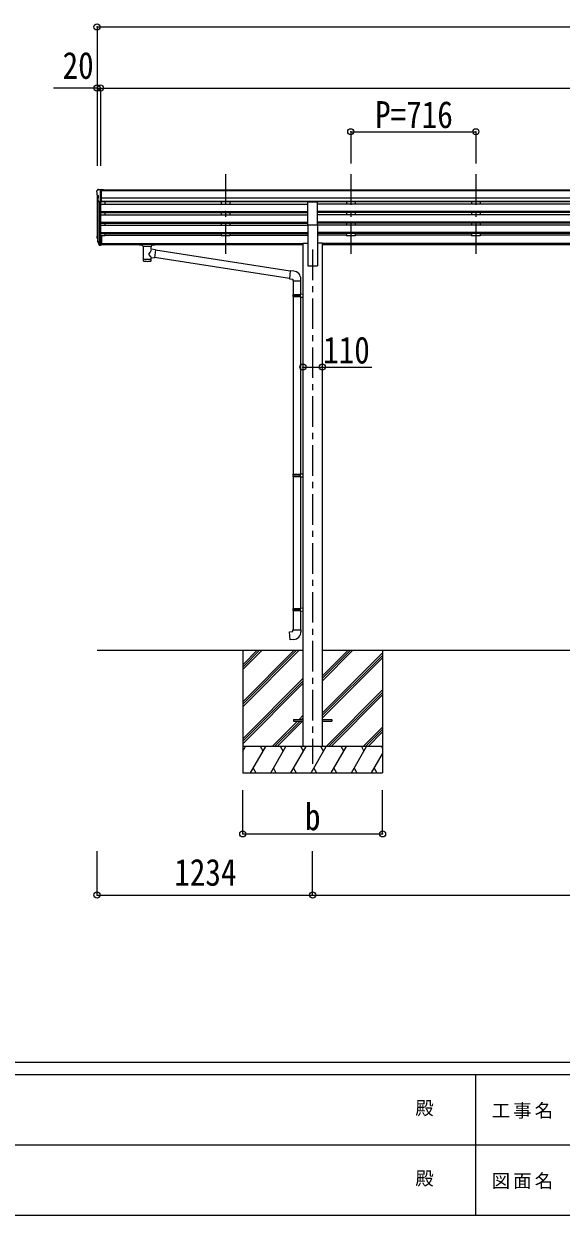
# Model space of a CAD drawing. Units: millimetres at full size, sheet at 1:35; some dimension numbers follow another scale. Extents: x -9837 to 9837, y -6790 to 6790.
# Drawn here: x -3109 to -34, y -6790 to 26 of the extents above; entities that cross this region are included whole.
import ezdxf
from ezdxf.enums import TextEntityAlignment as Align

# ---------------------------------------------------------------- set-up
doc = ezdxf.new("R2010")
doc.units = ezdxf.units.MM
doc.header["$LTSCALE"] = 35
doc.header["$PDMODE"] = 32
doc.header["$PDSIZE"] = 35
doc.linetypes.add('CHAIN1', pattern=[8, 5, -1, 1, -1])
for name, color, linetype, lineweight in [('0-0_0', 7, 'Continuous', 9), ('0-1_本体', 5, 'CHAIN1', 9), ('0-3_ELV2', 4, 'Continuous', 9), ('0-6_OTH_LINE', 6, 'Continuous', 9), ('0-9_OUTLINE', 7, 'Continuous', 9), ('F-0_240', 7, 'Continuous', 9)]:
    doc.layers.add(name, color=color, linetype=linetype, lineweight=lineweight)
doc.styles.add('ＭＳ ゴシック', font='')
doc.styles.get('ＭＳ ゴシック').set_extended_font_data('MS Gothic')

msp = doc.modelspace()

# ---------------------------------------------------------------- linework, layer by layer
at = {"layer": '0-0_0'}
for p, q in [((-2690.32, -3558.26), (-1511.52, -3558.26)), ((-1856.32, -3558.26), (-1856.32, -4258.26)), ((-1856.32, -3852.44), (-1562.14, -3558.26)), ((-1856.32, -3866.58), (-1548, -3558.26)), ((-1856.32, -3880.72), (-1533.86, -3558.26)), ((-1856.32, -3668.59), (-1745.99, -3558.26)), ((-1856.32, -3654.45), (-1760.13, -3558.26)), ((-1856.32, -3640.31), (-1774.28, -3558.26)), ((-1401.12, -3733.89), (-1225.49, -3558.26)), ((-1401.12, -3719.75), (-1239.63, -3558.26)), ((-1401.12, -3705.61), (-1253.78, -3558.26)), ((-1401.12, -3558.26), (1788.48, -3558.26)), ((-1401.12, -3917.74), (-1056.32, -3572.94)), ((-1401.12, -3931.88), (-1056.32, -3587.08)), ((-1401.12, -3946.02), (-1056.32, -3601.22)), ((-1056.32, -3558.26), (-1056.32, -4258.26)), ((-1856.32, -4064.57), (-1511.52, -3719.77)), ((-1856.32, -4078.71), (-1511.52, -3733.91)), ((-1856.32, -4092.85), (-1511.52, -3748.06)), ((-1379.51, -4108.26), (-1056.32, -3785.07)), ((-1365.37, -4108.26), (-1056.32, -3799.21)), ((-1351.23, -4108.26), (-1056.32, -3813.36)), ((-1533.38, -3953.76), (-1511.52, -3931.9)), ((-1519.24, -3953.76), (-1511.52, -3946.04)), ((-1687.88, -4108.26), (-1542.38, -3962.76)), ((-1673.74, -4108.26), (-1528.24, -3962.76)), ((-1659.6, -4108.26), (-1514.1, -3962.76)), ((-1167.38, -4108.26), (-1056.32, -3997.2)), ((-1153.24, -4108.26), (-1056.32, -4011.34)), ((-1139.1, -4108.26), (-1056.32, -4025.49)), ((-1056.32, -4108.26), (-1856.32, -4108.26)), ((-1856.32, -4135.76), (-1840.44, -4108.26)), ((-1811.58, -4258.26), (-1724.97, -4108.26)), ((-1739.97, -4134.24), (-1754.97, -4108.26)), ((-1696.11, -4258.26), (-1609.5, -4108.26)), ((-1624.5, -4134.24), (-1639.51, -4108.26)), ((-1580.64, -4258.26), (-1494.03, -4108.26)), ((-1509.03, -4134.24), (-1524.04, -4108.26)), ((-1465.17, -4258.26), (-1378.56, -4108.26)), ((-1393.56, -4134.24), (-1408.57, -4108.26)), ((-1349.7, -4258.26), (-1263.09, -4108.26)), ((-1278.09, -4134.24), (-1293.09, -4108.26)), ((-1234.23, -4258.26), (-1147.62, -4108.26)), ((-1177.62, -4108.26), (-1162.62, -4134.24)), ((-1118.76, -4258.26), (-1056.32, -4150.12)), ((-1062.15, -4108.26), (-1056.32, -4118.36)), ((-1856.32, -4258.26), (-1056.32, -4258.26)), ((-1796.58, -4232.28), (-1781.58, -4258.26)), ((-1681.11, -4232.28), (-1666.11, -4258.26)), ((-1565.64, -4232.28), (-1550.64, -4258.26)), ((-1450.17, -4232.28), (-1435.17, -4258.26)), ((-1334.7, -4232.28), (-1319.7, -4258.26)), ((-1219.23, -4232.28), (-1204.23, -4258.26)), ((-1103.76, -4232.28), (-1088.76, -4258.26))]:
    msp.add_line(p, q, dxfattribs=at)
at = {"layer": '0-1_本体'}
for p, q in [((-1954.32, -833.86), (-1954.32, -1311.37)), ((-1238.32, -833.86), (-1238.32, -1311.37)), ((-522.32, -833.86), (-522.32, -1311.37)), ((-1456.32, -1264.69), (-1456.32, -4208.26))]:
    msp.add_line(p, q, dxfattribs=at)
at = {"layer": '0-3_ELV2'}
for p, q in [((-2692.32, -930.75), (-2692.32, -931.38)), ((-2690.32, -951.96), (-2690.32, -1186.62)), ((-2689.79, -952.56), (-2684.47, -955.63)), ((-2685.41, -921.95), (-2689.48, -927.75)), ((-2682.32, -921.38), (-2684.66, -921.52)), ((-2682.32, -921.38), (-2663.82, -921.38)), ((-2670.32, -994.36), (-2670.32, -921.38)), ((-2663.82, -921.38), (-2653.82, -921.47)), ((-2663.82, -993.36), (-2663.82, -921.38)), ((-2663.82, -922.98), (3041.18, -922.98)), ((-2663.82, -928.2), (3041.18, -928.2)), ((-2653.82, -922.98), (-2653.82, -921.47)), ((-2677.95, -992.55), (-2686.95, -976.96)), ((-2685.35, -979.73), (-2685.35, -1213.33)), ((-2684.32, -955.89), (-2684.32, -972.17)), ((-2676.32, -993.89), (-2676.33, -1231.76)), ((-2670.32, -994.36), (-2675.53, -994.05)), ((-2663.82, -993.36), (-2670.32, -993.36)), ((-2670.32, -994.36), (-2670.32, -1186.98)), ((-2670.32, -1005.34), (-1483.82, -1005.34)), ((3051.18, -971.73), (-2663.82, -971.73)), ((3051.18, -989.58), (-2663.82, -989.58)), ((-1483.82, -992.83), (-2663.82, -992.83)), ((-2645.32, -992.83), (-2645.32, -1005.34)), ((-1979.32, -992.83), (-1979.32, -1005.34)), ((-1929.32, -992.83), (-1929.32, -1005.24)), ((-1483.82, -1123.81), (-1483.82, -992.01)), ((-1483.82, -992.01), (-1428.82, -992.01)), ((-1428.82, -1123.81), (-1428.82, -992.01)), ((1816.18, -992.83), (-1428.82, -992.83)), ((1816.18, -1005.34), (-1428.82, -1005.34)), ((-1263.32, -992.83), (-1263.32, -1005.34)), ((-1213.32, -992.83), (-1213.32, -1005.24)), ((-547.32, -992.83), (-547.32, -1005.34)), ((-497.32, -992.83), (-497.32, -1005.24)), ((-2670.32, -1047.22), (-1483.82, -1047.22)), ((-2670.32, -1048.71), (-1483.82, -1048.71)), ((-2670.32, -1053.03), (-1483.82, -1053.03)), ((-2670.32, -1065.89), (-1483.82, -1065.89)), ((-2645.32, -1053.03), (-2645.32, -1065.89)), ((-1979.32, -1053.03), (-1979.32, -1065.89)), ((-1929.32, -1053.03), (-1929.32, -1065.89)), ((1816.18, -1047.22), (-1428.82, -1047.22)), ((1816.18, -1048.71), (-1428.82, -1048.71)), ((1816.18, -1053.03), (-1428.82, -1053.03)), ((1816.18, -1065.89), (-1428.82, -1065.89)), ((-1263.32, -1053.03), (-1263.32, -1065.89)), ((-1213.32, -1053.03), (-1213.32, -1065.89)), ((-547.32, -1053.03), (-547.32, -1065.89)), ((-497.32, -1053.03), (-497.32, -1065.89)), ((-2670.32, -1107.77), (-1483.82, -1107.77)), ((-2670.32, -1109.26), (-1483.82, -1109.26)), ((-2670.32, -1113.58), (-1483.82, -1113.58)), ((-2670.32, -1126.44), (-1483.82, -1126.44)), ((-2645.32, -1113.58), (-2645.32, -1126.44)), ((-1979.32, -1113.58), (-1979.32, -1126.34)), ((-1929.32, -1113.58), (-1929.32, -1126.44)), ((-1483.82, -1123.81), (-1483.82, -1358.26)), ((-1483.82, -1123.81), (-1428.82, -1123.81)), ((1816.18, -1107.77), (-1428.82, -1107.77)), ((1816.18, -1109.26), (-1428.82, -1109.26)), ((1816.18, -1113.58), (-1428.82, -1113.58)), ((-1428.82, -1123.81), (-1428.82, -1358.26)), ((1816.18, -1126.44), (-1428.82, -1126.44)), ((-1263.32, -1113.58), (-1263.32, -1126.34)), ((-1213.32, -1113.58), (-1213.32, -1126.44)), ((-547.32, -1113.58), (-547.32, -1126.34)), ((-497.32, -1113.58), (-497.32, -1126.44)), ((-2689.23, -1201.17), (-2685.35, -1209.12)), ((-2688.62, -1199.8), (-2685.35, -1206.86)), ((-2686.91, -1212.45), (-2686.57, -1216.85)), ((-2686.57, -1216.85), (-2677.77, -1240.4)), ((-2685.96, -1216.29), (-2677.77, -1232.47)), ((-2676.76, -1231.34), (-2684.51, -1215.93)), ((-2670.32, -1168.31), (-1483.82, -1168.31)), ((-2670.32, -1169.81), (-1483.82, -1169.81)), ((-2670.32, -1174.13), (-1483.82, -1174.13)), ((-2670.32, -1186.98), (-2670.32, -1241.76)), ((-2663.82, -1186.98), (-2670.32, -1186.98)), ((-2663.82, -1186.98), (-2663.82, -1241.02)), ((-2645.32, -1187.62), (-2663.82, -1187.62)), ((-2645.32, -1174.13), (-2645.32, -1187.62)), ((-2645.32, -1182.67), (-1979.32, -1182.67)), ((-1979.32, -1174.13), (-1979.32, -1187.62)), ((-1929.32, -1187.62), (-1979.32, -1187.62)), ((-1929.32, -1174.13), (-1929.32, -1187.62)), ((-1929.32, -1182.67), (-1483.82, -1182.67)), ((1816.18, -1168.31), (-1428.82, -1168.31)), ((1816.18, -1169.81), (-1428.82, -1169.81)), ((1816.18, -1174.13), (-1428.82, -1174.13)), ((-1263.32, -1182.67), (-1428.82, -1182.67)), ((-1263.32, -1174.13), (-1263.32, -1187.62)), ((-1213.32, -1187.62), (-1263.32, -1187.62)), ((-1213.32, -1174.13), (-1213.32, -1187.62)), ((-547.32, -1182.67), (-1213.32, -1182.67)), ((-547.32, -1174.13), (-547.32, -1187.62)), ((-497.32, -1187.62), (-547.32, -1187.62)), ((-497.32, -1174.13), (-497.32, -1187.62)), ((168.68, -1182.67), (-497.32, -1182.67)), ((-2670.32, -1232.02), (-2675.46, -1232.02)), ((-2670.32, -1233.82), (-2675.17, -1233.82)), ((-2670.32, -1241.76), (-2675.17, -1241.76)), ((-2663.82, -1227.12), (-2670.32, -1227.12)), ((-2663.82, -1232), (-2670.32, -1232)), ((-2663.82, -1241.02), (-2670.32, -1241.02)), ((-2663.82, -1229.69), (-1511.52, -1229.69)), ((-2663.82, -1231.08), (-1511.52, -1231.08)), ((-2429.82, -1238.77), (-2663.82, -1238.77)), ((-1511.52, -1238.77), (-2375.82, -1238.77)), ((-1511.52, -1229.26), (-1511.52, -4108.26)), ((-1511.52, -1229.26), (-1483.82, -1229.26)), ((-1401.12, -1229.26), (-1428.82, -1229.26)), ((-1401.12, -1229.26), (-1401.12, -4108.26)), ((1788.48, -1229.69), (-1401.12, -1229.69)), ((1788.48, -1231.08), (-1401.12, -1231.08)), ((1788.48, -1238.77), (-1401.12, -1238.77)), ((-1483.82, -1358.26), (-1428.82, -1358.26)), ((-1566.32, -3953.76), (-1511.52, -3953.76)), ((-1401.12, -3953.76), (-1346.32, -3953.76)), ((-1401.12, -3962.76), (-1346.32, -3962.76)), ((-1346.32, -3953.76), (-1346.32, -3962.76))]:
    msp.add_line(p, q, dxfattribs=at)
msp.add_lwpolyline([(-1566.32, -3953.76), (-1566.32, -3962.76), (-1511.52, -3962.76)], dxfattribs=at)
for centre, radius, start, end in [((-2689.32, -930.75), 3, 93, 180), ((-2490.32, -931.38), 202, 180, 184.94904), ((-2685.42, -948.19), 6.18, 185.7035, 224.99897), ((-2684.59, -922.52), 1, 93.5, 145), ((-2684.35, -975.46), 3, 94.7167, 210), ((-2684.62, -972.17), 0.3, 274.7167, 0), ((-2684.62, -955.89), 0.3, 0, 60), ((-2675.35, -991.05), 3, 210, 266.5), ((-2661.14, -1192.06), 29.53, 186.50806, 197.98144), ((-2659.74, -1190.3), 30.41, 187.1552, 198.19734)]:
    msp.add_arc(centre, radius, start, end, dxfattribs=at)
for centre, major_axis, ratio, start_param, end_param in [((-2601.67, -1192.49), (-89.06, 1.43), 0.57596, 6.1962358, 6.3678173), ((-2602.46, -1185.81), (87.93, 4.42), 0.541684, 3.0659337, 3.2228513), ((-2685.61, -1212.45), (1.3, 0), 0.90356, 1.3700892, 3.347195), ((-2599.69, -1196.26), (-89.07, 0), 0.90356, 0.2056023, 0.2515348), ((-2600.4, -1192.39), (-88.05, 0), 0.90356, 0.2662965, 0.3003836), ((-2675.17, -1231.11), (-3, 0), 0.90356, 0.5235988, 1.5707963), ((-2675.17, -1239.05), (3, 0), 0.90356, 3.6651914, 4.712389), ((-2675.46, -1230.66), (-1.5, 0), 0.90356, 0.5235988, 1.5707963)]:
    msp.add_ellipse(centre, major_axis=major_axis, ratio=ratio, start_param=start_param, end_param=end_param, dxfattribs=at)
at = {"layer": '0-6_OTH_LINE'}
for p, q in [((-2690.32, 8.79), (-2690.32, -783.86)), ((-2690.32, 8.79), (8805.68, 8.79)), ((-2690.32, -341.21), (-2690.32, -786.62)), ((-2690.32, -341.21), (-2670.32, -341.21)), ((-2670.32, -341.21), (-2670.32, -786.62)), ((-2670.32, -341.21), (3057.68, -341.21)), ((-1238.32, -591.21), (-1238.32, -773.66)), ((-1238.32, -591.21), (-522.32, -591.21)), ((-522.32, -591.21), (-522.32, -773.66)), ((-1511.52, -1937.81), (-1401.12, -1937.81)), ((-1856.32, -4608.26), (-1856.32, -4358.28)), ((-1056.32, -4608.26), (-1056.32, -4358.28)), ((-1856.32, -4608.26), (-1056.32, -4608.26)), ((-2690.32, -4958.26), (-2690.32, -4708.26)), ((-1456.32, -4958.26), (-1456.32, -4708.26)), ((-2690.32, -4958.26), (-1456.32, -4958.26)), ((-1456.32, -4958.26), (1843.68, -4958.26))]:
    msp.add_line(p, q, dxfattribs=at)
at = {"layer": '0-6_OTH_LINE', "lineweight": 18}
for p, q in [((-2690.32, -341.21), (-2939.16, -341.21)), ((-1401.12, -1937.81), (-1118.05, -1937.81))]:
    msp.add_line(p, q, dxfattribs=at)
at = {"layer": '0-6_OTH_LINE'}
for p in [(-2690.32, 8.79), (-2690.32, -341.21), (-2670.32, -341.21), (-1238.32, -591.21), (-522.32, -591.21), (-1511.52, -1937.81), (-1401.12, -1937.81), (-1856.32, -4608.26), (-1056.32, -4608.26), (-2690.32, -4958.26), (-1456.32, -4958.26)]:
    msp.add_point(p, dxfattribs=at)
at = {"layer": '0-9_OUTLINE'}
for p, q in [((-2446.32, -1231.86), (-2446.32, -1237.62)), ((-2444.32, -1231.2), (-2361.32, -1231.2)), ((-2444.32, -1233.38), (-2361.32, -1233.38)), ((-2444.32, -1238.28), (-2429.82, -1238.28)), ((-2429.82, -1243.93), (-2429.82, -1237.38)), ((-2425.72, -1244.85), (-2425.74, -1330.29)), ((-2354.7, -1267.5), (-2379.93, -1263.59)), ((-2379.92, -1263.59), (-2379.92, -1244.85)), ((-2375.82, -1243.93), (-2375.82, -1237.38)), ((-2375.82, -1238.28), (-2361.32, -1238.28)), ((-2354.7, -1267.5), (-2361.73, -1312.76)), ((-2359.32, -1231.86), (-2359.32, -1237.62)), ((-1585.72, -1388.86), (-2355.02, -1269.51)), ((-2379.91, -1330.29), (-2379.93, -1309.62)), ((-2379.93, -1309.93), (-2361.73, -1312.76)), ((-1589.39, -1430.79), (-2361.46, -1311.02)), ((-1564.71, -1388.74), (-1585.55, -1386.91)), ((-1569.63, -1444.48), (-1523.63, -1444.48)), ((-1567.52, -1444.48), (-1567.52, -1522.33)), ((-1525.52, -1444.48), (-1525.52, -1519.77)), ((-1523.63, -1444.48), (-1523.63, -1433.57)), ((-1569.52, -1524.33), (-1568.52, -1522.33)), ((-1569.52, -1524.33), (-1525.52, -1524.33)), ((-1569.52, -1524.33), (-1569.52, -1532.33)), ((-1569.52, -1532.33), (-1525.52, -1532.33)), ((-1569.52, -1532.33), (-1568.52, -1534.33)), ((-1568.52, -1522.33), (-1525.52, -1522.33)), ((-1568.52, -1534.33), (-1525.52, -1534.33)), ((-1567.52, -1534.33), (-1567.52, -2551.02)), ((-1530, -1524.33), (-1530.43, -1522.33)), ((-1527.52, -1519.83), (-1511.52, -1519.36)), ((-1527.52, -1521.83), (-1527.52, -1519.83)), ((-1527.52, -1521.83), (-1525.52, -1521.83)), ((-1527.52, -1536.83), (-1527.52, -1534.83)), ((-1527.52, -1536.83), (-1511.52, -1537.3)), ((-1525.52, -1536.89), (-1525.52, -2548.46)), ((-1511.52, -1519.36), (-1511.52, -1537.3)), ((-1569.52, -2553.02), (-1568.52, -2551.02)), ((-1569.52, -2553.02), (-1525.52, -2553.02)), ((-1569.52, -2553.02), (-1569.52, -2561.02)), ((-1569.52, -2561.02), (-1525.52, -2561.02)), ((-1569.52, -2561.02), (-1568.52, -2563.02)), ((-1568.52, -2551.02), (-1525.52, -2551.02)), ((-1568.52, -2563.02), (-1525.52, -2563.02)), ((-1567.52, -2563.02), (-1567.52, -3318.7)), ((-1530, -2553.02), (-1530.43, -2551.02)), ((-1527.52, -2548.52), (-1511.52, -2548.05)), ((-1527.52, -2550.52), (-1527.52, -2548.52)), ((-1527.52, -2550.52), (-1525.52, -2550.52)), ((-1527.52, -2565.52), (-1527.52, -2563.52)), ((-1527.52, -2565.52), (-1511.52, -2565.99)), ((-1525.52, -2565.57), (-1525.52, -3316.14)), ((-1511.52, -2548.05), (-1511.52, -2565.99)), ((-1569.52, -3320.7), (-1568.52, -3318.7)), ((-1569.52, -3320.7), (-1525.52, -3320.7)), ((-1569.52, -3320.7), (-1569.52, -3328.7)), ((-1569.52, -3328.7), (-1525.52, -3328.7)), ((-1569.52, -3328.7), (-1568.52, -3330.7)), ((-1568.52, -3318.7), (-1525.52, -3318.7)), ((-1568.52, -3330.7), (-1525.52, -3330.7)), ((-1567.52, -3330.7), (-1567.52, -3440.7)), ((-1530, -3320.7), (-1530.43, -3318.7)), ((-1527.52, -3316.2), (-1511.52, -3315.73)), ((-1527.52, -3318.2), (-1527.52, -3316.2)), ((-1527.52, -3318.2), (-1525.52, -3318.2)), ((-1527.52, -3333.2), (-1527.52, -3331.2)), ((-1527.52, -3333.2), (-1511.52, -3333.67)), ((-1525.52, -3333.26), (-1525.52, -3440.7)), ((-1511.52, -3315.73), (-1511.52, -3333.67)), ((-1569.52, -3440.7), (-1523.52, -3440.7)), ((-1569.52, -3450.7), (-1569.52, -3440.7)), ((-1523.52, -3440.7), (-1523.52, -3451.62))]:
    msp.add_line(p, q, dxfattribs=at)
for points in [[(-2446.32, -1231.86), (-2446.28, -1231.67), (-2446.2, -1231.53), (-2446.1, -1231.44), (-2446, -1231.37), (-2445.88, -1231.33), (-2445.59, -1231.27), (-2445.1, -1231.22), (-2444.56, -1231.2), (-2444.32, -1231.2)], [(-2446.32, -1237.62), (-2446.28, -1237.81), (-2446.2, -1237.95), (-2446.1, -1238.04), (-2446, -1238.11), (-2445.88, -1238.15), (-2445.59, -1238.21), (-2445.1, -1238.26), (-2444.56, -1238.28), (-2444.32, -1238.28)], [(-2361.32, -1231.2), (-2360.97, -1231.2), (-2360.44, -1231.23), (-2359.99, -1231.28), (-2359.69, -1231.36), (-2359.52, -1231.45), (-2359.4, -1231.59), (-2359.33, -1231.77), (-2359.32, -1231.86)], [(-2361.32, -1238.28), (-2360.97, -1238.28), (-2360.44, -1238.25), (-2359.99, -1238.2), (-2359.69, -1238.12), (-2359.52, -1238.03), (-2359.4, -1237.89), (-2359.33, -1237.71), (-2359.32, -1237.62)], [(-1585.55, -1386.91), (-1589.56, -1432.74), (-1569.63, -1434.48), (-1569.63, -1444.48)], [(-1530, -1524.33), (-1530, -1532.33), (-1530.43, -1534.33)], [(-1527.52, -1534.83), (-1525.52, -1534.83), (-1525.52, -1521.83)], [(-1530, -2553.02), (-1530, -2561.02), (-1530.43, -2563.02)], [(-1527.52, -2563.52), (-1525.52, -2563.52), (-1525.52, -2550.52)], [(-1530, -3320.7), (-1530, -3328.7), (-1530.43, -3330.7)], [(-1527.52, -3331.2), (-1525.52, -3331.2), (-1525.52, -3318.2)], [(-1564.6, -3496.45), (-1585.44, -3498.27), (-1589.45, -3452.45), (-1569.52, -3450.7)]]:
    msp.add_lwpolyline(points, dxfattribs=at)
for centre, start, end in [((-1568.63, -1433.57), 0, 85), ((-1568.52, -3451.62), 275, 0)]:
    msp.add_arc(centre, 45, start, end, dxfattribs=at)
for centre, major_axis, ratio, start_param, end_param in [((-2444.32, -1233.59), (2, 0), 0.109601, 3.1415927, 4.712389), ((-2402.82, -1243.84), (27.06, 0), 0.069685, 3.1415927, 6.2831853), ((-2402.82, -1237.38), (27, 0), 0.070066, 6.2831853, 9.424778), ((-2402.83, -1290.13), (-22.81, -26.62), 0.234429, 1.6855472, 3.1268519), ((-2400.27, -1287.48), (20.32, -22.25), 0.045535, 0.0389954, 1.3075346), ((-2391.82, -1241.36), (16, 0), 0.361356, 6.2636979, 6.2831853), ((-2361.32, -1233.59), (2, 0), 0.109601, 4.712389, 6.2831853), ((-2402.82, -1330.29), (22.92, 0), 0.101955, 3.1415499, 6.2833984), ((-2402.82, -1317.85), (22.91, 0), 0.122865, 3.1415927, 6.2831853)]:
    msp.add_ellipse(centre, major_axis=major_axis, ratio=ratio, start_param=start_param, end_param=end_param, dxfattribs=at)
at = {"layer": 'F-0_240', "color": 5}
for p, q in [((-9837.4, -5915), (9342.6, -5915)), ((-9837.4, -5985), (6231.38, -5985)), ((-523.62, -5985), (-523.62, -6790)), ((-4023.62, -6387.5), (3151.38, -6387.5)), ((-9837.4, -6790), (9342.6, -6790))]:
    msp.add_line(p, q, dxfattribs=at)

# ---------------------------------------------------------------- texts
at = {"layer": '0-6_OTH_LINE', "color": 7, "style": 'ＭＳ ゴシック', "width": 0.85}
for s, p in [('20', (-2887.41, -334.65)), ('P=716', (-1099.07, -616.21)), ('110', (-1396.23, -1963.31)), ('b', (-1500.07, -4633.26)), ('1234', (-2248.32, -4951.26))]:
    msp.add_text(s, height=154, dxfattribs=at).set_placement(p, align=Align.BOTTOM_LEFT)
at = {"layer": 'F-0_240', "style": 'ＭＳ ゴシック'}
for p in [(-868.62, -6238.75), (-868.62, -6641.25)]:
    msp.add_text('殿', height=76.98, dxfattribs=at).set_placement(p, align=Align.BOTTOM_LEFT)
at = {"layer": 'F-0_240', "char_height": 76.98, "attachment_point": 7, "style": 'ＭＳ ゴシック'}
for s, insert in [('\\T1.17;工事名', (-431.33, -6238.75)), ('\\T1.17;図面名', (-431.33, -6641.25))]:
    msp.add_mtext(s, dxfattribs=dict(at, insert=insert))

doc.saveas('drawing.dxf')
